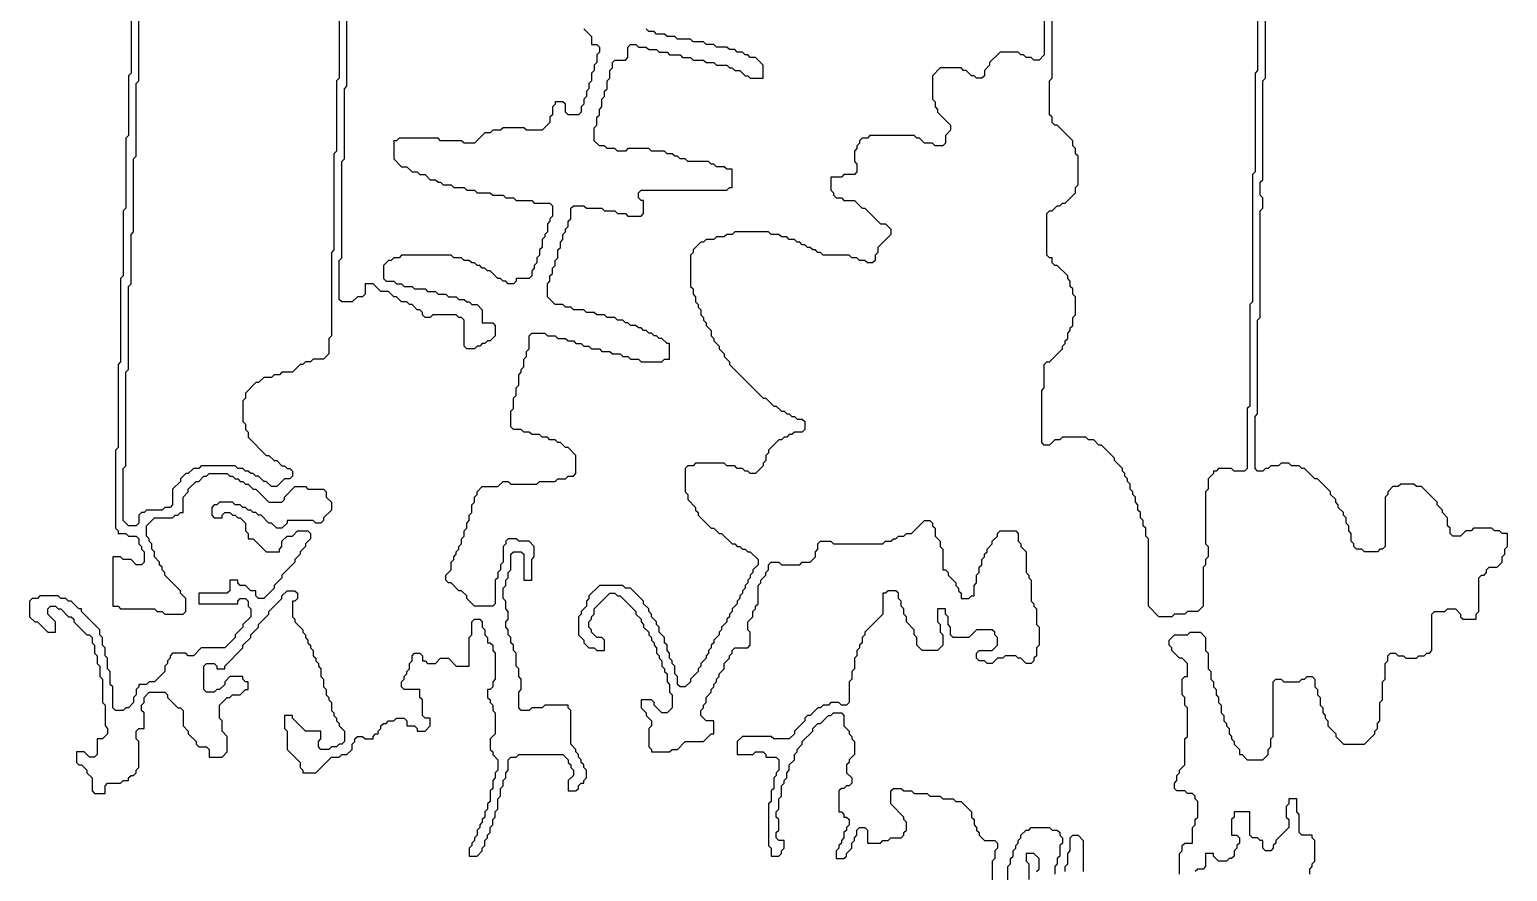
# Model space of a CAD drawing. Header units: metres. Extents: x 0 to 100, y 0 to 128.
# Drawn here: x 81.85 to 96.05, y 23.13 to 31.22 of the extents above; entities that cross this region are included whole.
import ezdxf

# ---------------------------------------------------------------- set-up
doc = ezdxf.new("R2010")
doc.units = ezdxf.units.M

msp = doc.modelspace()

# ---------------------------------------------------------------- linework, layer by layer
for points in [[(82.825, 31.7), (82.825, 30.8), (82.8, 30.775), (82.8, 30.2), (82.775, 30.175), (82.775, 29.5), (82.75, 29.475), (82.75, 28.85), (82.725, 28.825), (82.725, 28.025), (82.7, 28), (82.7, 27.2), (82.675, 27.175), (82.675, 26.425), (82.7, 26.4), (82.7, 26.375), (82.775, 26.375), (82.8, 26.35), (82.875, 26.35), (82.9, 26.325), (82.9, 26.275), (82.925, 26.25), (82.925, 26.225), (82.95, 26.2), (82.95, 26.1), (82.925, 26.075), (82.875, 26.075), (82.825, 26.125), (82.75, 26.125), (82.725, 26.15), (82.65, 26.15), (82.65, 25.675), (82.7, 25.675), (82.725, 25.65), (83.05, 25.65), (83.075, 25.625), (83.125, 25.625), (83.15, 25.6), (83.325, 25.6), (83.35, 25.625), (83.35, 25.75), (83.3, 25.8), (83.3, 25.825), (83.15, 25.975), (83.15, 26), (83.125, 26.025), (83.125, 26.05), (83.1, 26.075), (83.1, 26.1), (83.05, 26.15), (83.05, 26.2), (83.025, 26.225), (83.025, 26.275), (83, 26.3), (83, 26.325), (82.975, 26.35), (82.975, 26.45), (83.05, 26.525), (83.225, 26.525), (83.25, 26.55), (83.275, 26.55), (83.3, 26.575), (83.325, 26.575), (83.325, 26.725), (83.375, 26.775), (83.375, 26.8), (83.45, 26.875), (83.475, 26.875), (83.525, 26.925), (83.55, 26.925), (83.575, 26.95), (83.75, 26.95), (83.775, 26.925), (83.8, 26.925), (83.825, 26.9), (83.85, 26.9), (83.875, 26.875), (83.9, 26.875), (83.925, 26.85), (83.95, 26.85), (84, 26.8), (84.025, 26.8), (84.15, 26.675), (84.275, 26.675), (84.3, 26.7), (84.3, 26.725), (84.4, 26.825), (84.5, 26.825), (84.525, 26.8), (84.675, 26.8), (84.7, 26.775), (84.7, 26.725), (84.75, 26.675), (84.75, 26.6), (84.675, 26.525), (84.675, 26.5), (84.65, 26.475), (84.6, 26.475), (84.575, 26.5), (84.325, 26.5), (84.325, 26.475), (84.275, 26.425), (84.225, 26.425), (84.175, 26.475), (84.15, 26.475), (84.075, 26.55), (84.05, 26.55), (84.025, 26.575), (84, 26.575), (83.975, 26.6), (83.95, 26.6), (83.925, 26.625), (83.9, 26.625), (83.875, 26.65), (83.825, 26.65), (83.8, 26.675), (83.675, 26.675), (83.65, 26.65), (83.625, 26.65), (83.6, 26.625), (83.6, 26.55), (83.625, 26.525), (83.7, 26.525), (83.7, 26.55), (83.725, 26.575), (83.775, 26.575), (83.8, 26.55), (83.825, 26.55), (83.85, 26.525), (83.875, 26.525), (83.925, 26.475), (83.925, 26.4), (83.95, 26.375), (83.95, 26.325), (84, 26.325), (84.125, 26.2), (84.25, 26.2), (84.25, 26.225), (84.275, 26.25), (84.275, 26.3), (84.325, 26.35), (84.375, 26.35), (84.425, 26.4), (84.525, 26.4), (84.55, 26.375), (84.55, 26.325), (84.5, 26.275), (84.5, 26.25), (84.45, 26.2), (84.45, 26.175), (84.4, 26.125), (84.4, 26.1), (84.275, 25.975), (84.275, 25.95), (84.2, 25.875), (84.2, 25.85), (84.1, 25.75), (84.05, 25.75), (84.025, 25.775), (84.025, 25.825), (83.975, 25.825), (83.925, 25.875), (83.875, 25.875), (83.85, 25.9), (83.85, 25.925), (83.775, 25.925), (83.775, 25.825), (83.75, 25.8), (83.475, 25.8), (83.475, 25.7), (83.85, 25.7), (83.85, 25.725), (83.875, 25.75), (83.925, 25.75), (83.95, 25.725), (83.95, 25.675), (83.975, 25.65), (83.975, 25.575), (83.9, 25.5), (83.9, 25.475), (83.825, 25.4), (83.825, 25.375), (83.725, 25.275), (83.5, 25.275), (83.425, 25.2), (83.375, 25.2), (83.35, 25.225), (83.225, 25.225), (83.2, 25.2), (83.2, 25.175), (83.175, 25.15), (83.175, 25.125), (83.15, 25.1), (83.15, 25.05), (83.05, 24.95), (83, 24.95), (82.975, 24.925), (82.9, 24.925), (82.9, 24.9), (82.875, 24.875), (82.875, 24.825), (82.85, 24.8), (82.85, 24.75), (82.8, 24.7), (82.775, 24.7), (82.75, 24.675), (82.675, 24.675), (82.65, 24.7), (82.65, 24.9), (82.625, 24.925), (82.625, 25.05), (82.6, 25.075), (82.6, 25.175), (82.575, 25.2), (82.575, 25.275), (82.55, 25.3), (82.55, 25.375), (82.525, 25.4), (82.525, 25.45), (82.35, 25.625), (82.35, 25.65), (82.325, 25.65), (82.25, 25.725), (82.225, 25.725), (82.2, 25.75), (82.15, 25.75), (82.125, 25.775), (81.95, 25.775), (81.925, 25.75), (81.875, 25.75), (81.85, 25.725), (81.85, 25.575), (81.9, 25.525), (81.925, 25.525), (82.025, 25.425), (82.1, 25.425), (82.1, 25.525), (82.025, 25.6), (82.025, 25.65), (82.05, 25.675), (82.1, 25.675), (82.125, 25.65), (82.15, 25.65), (82.225, 25.575), (82.25, 25.575), (82.275, 25.55), (82.275, 25.525), (82.4, 25.4), (82.425, 25.4), (82.45, 25.375), (82.45, 25.325), (82.475, 25.3), (82.475, 25.225), (82.5, 25.2), (82.5, 25.125), (82.525, 25.1), (82.525, 25), (82.55, 24.975), (82.55, 24.75), (82.575, 24.725), (82.575, 24.525), (82.6, 24.5), (82.6, 24.45), (82.55, 24.4), (82.5, 24.4), (82.5, 24.25), (82.475, 24.225), (82.425, 24.225), (82.375, 24.275), (82.3, 24.275), (82.3, 24.175), (82.325, 24.15), (82.35, 24.15), (82.4, 24.1), (82.4, 24.075), (82.45, 24.025), (82.45, 23.9), (82.475, 23.875), (82.575, 23.875), (82.575, 23.95), (82.6, 23.975), (82.725, 23.975), (82.75, 24), (82.8, 24), (82.8, 24.025), (82.825, 24.05), (82.85, 24.05), (82.875, 24.075), (82.875, 24.1), (82.9, 24.125), (82.9, 24.375), (82.875, 24.4), (82.875, 24.475), (82.9, 24.5), (82.95, 24.5), (82.95, 24.65), (82.925, 24.675), (82.925, 24.725), (82.95, 24.75), (82.95, 24.8), (83, 24.85), (83.15, 24.85), (83.175, 24.825), (83.175, 24.8), (83.275, 24.7), (83.3, 24.7), (83.325, 24.675), (83.325, 24.525), (83.375, 24.475), (83.375, 24.45), (83.45, 24.375), (83.45, 24.35), (83.475, 24.325), (83.55, 24.325), (83.575, 24.3), (83.575, 24.225), (83.7, 24.225), (83.75, 24.275), (83.75, 24.425), (83.7, 24.475), (83.7, 24.575), (83.675, 24.6), (83.675, 24.725), (83.75, 24.8), (83.775, 24.8), (83.8, 24.825), (83.875, 24.825), (83.925, 24.875), (83.95, 24.875), (83.95, 24.95), (83.925, 24.95), (83.9, 24.975), (83.9, 25), (83.775, 25), (83.725, 24.95), (83.725, 24.925), (83.675, 24.875), (83.65, 24.875), (83.625, 24.85), (83.55, 24.85), (83.525, 24.875), (83.525, 25.1), (83.55, 25.125), (83.625, 25.125), (83.65, 25.1), (83.65, 25.075), (83.725, 25.075), (83.725, 25.1), (83.9, 25.275), (83.9, 25.3), (83.975, 25.375), (83.975, 25.4), (84.05, 25.475), (84.05, 25.5), (84.15, 25.6), (84.15, 25.625), (84.275, 25.75), (84.275, 25.775), (84.325, 25.825), (84.4, 25.825), (84.425, 25.8), (84.425, 25.75), (84.4, 25.725), (84.375, 25.725), (84.375, 25.575), (84.4, 25.55), (84.4, 25.525), (84.475, 25.45), (84.475, 25.425), (84.5, 25.4), (84.5, 25.375), (84.525, 25.35), (84.525, 25.325), (84.55, 25.3), (84.55, 25.275), (84.575, 25.25), (84.575, 25.2), (84.6, 25.175), (84.6, 25.15), (84.625, 25.125), (84.625, 25.1), (84.65, 25.075), (84.65, 25), (84.675, 24.975), (84.675, 24.9), (84.7, 24.875), (84.7, 24.825), (84.725, 24.8), (84.725, 24.775), (84.75, 24.75), (84.75, 24.675), (84.775, 24.65), (84.775, 24.625), (84.8, 24.6), (84.8, 24.575), (84.825, 24.55), (84.825, 24.525), (84.875, 24.475), (84.875, 24.375), (84.85, 24.35), (84.825, 24.35), (84.8, 24.325), (84.75, 24.325), (84.725, 24.3), (84.65, 24.3), (84.625, 24.325), (84.625, 24.375), (84.65, 24.4), (84.65, 24.475), (84.5, 24.475), (84.375, 24.6), (84.375, 24.625), (84.3, 24.625), (84.3, 24.5), (84.325, 24.475), (84.325, 24.3), (84.45, 24.175), (84.45, 24.125), (84.475, 24.1), (84.475, 24.075), (84.6, 24.075), (84.75, 24.225), (84.825, 24.225), (84.85, 24.25), (84.9, 24.25), (84.95, 24.3), (84.95, 24.35), (84.975, 24.375), (84.975, 24.4), (85, 24.425), (85.05, 24.425), (85.075, 24.4), (85.15, 24.4), (85.15, 24.425), (85.175, 24.45), (85.2, 24.45), (85.2, 24.475), (85.225, 24.5), (85.225, 24.525), (85.25, 24.55), (85.275, 24.55), (85.3, 24.575), (85.35, 24.575), (85.375, 24.6), (85.45, 24.6), (85.475, 24.575), (85.475, 24.525), (85.55, 24.525), (85.575, 24.5), (85.575, 24.475), (85.65, 24.475), (85.7, 24.525), (85.7, 24.6), (85.65, 24.6), (85.625, 24.625), (85.625, 24.775), (85.6, 24.8), (85.6, 24.875), (85.45, 24.875), (85.425, 24.9), (85.425, 24.95), (85.45, 24.975), (85.45, 25), (85.475, 25.025), (85.475, 25.05), (85.5, 25.075), (85.5, 25.125), (85.525, 25.15), (85.525, 25.2), (85.55, 25.225), (85.6, 25.225), (85.625, 25.2), (85.625, 25.15), (85.65, 25.15), (85.675, 25.125), (85.75, 25.125), (85.8, 25.175), (85.875, 25.175), (85.95, 25.1), (86.075, 25.1), (86.075, 25.375), (86.1, 25.4), (86.1, 25.525), (86.125, 25.55), (86.175, 25.55), (86.2, 25.525), (86.2, 25.475), (86.225, 25.45), (86.225, 25.4), (86.25, 25.375), (86.25, 25.325), (86.275, 25.325), (86.3, 25.3), (86.3, 25.25), (86.325, 25.225), (86.325, 24.975), (86.3, 24.95), (86.3, 24.9), (86.275, 24.875), (86.25, 24.875), (86.25, 24.8), (86.275, 24.775), (86.275, 24.75), (86.3, 24.725), (86.3, 24.675), (86.325, 24.65), (86.325, 24.45), (86.275, 24.4), (86.275, 24.3), (86.3, 24.275), (86.3, 24.25), (86.35, 24.2), (86.35, 24.1), (86.325, 24.075), (86.325, 24.025), (86.3, 24), (86.3, 23.925), (86.275, 23.9), (86.275, 23.8), (86.25, 23.775), (86.25, 23.725), (86.225, 23.7), (86.225, 23.65), (86.2, 23.625), (86.2, 23.6), (86.175, 23.575), (86.175, 23.55), (86.15, 23.525), (86.15, 23.475), (86.125, 23.45), (86.125, 23.425), (86.1, 23.4), (86.1, 23.375), (86.075, 23.35), (86.075, 23.275), (86.15, 23.275), (86.2, 23.325), (86.2, 23.35), (86.225, 23.375), (86.225, 23.425), (86.25, 23.45), (86.25, 23.475), (86.275, 23.5), (86.275, 23.55), (86.3, 23.575), (86.3, 23.625), (86.325, 23.65), (86.325, 23.7), (86.35, 23.725), (86.35, 23.825), (86.375, 23.85), (86.375, 23.925), (86.4, 23.95), (86.4, 24), (86.425, 24.025), (86.425, 24.075), (86.45, 24.1), (86.45, 24.2), (86.475, 24.225), (86.525, 24.225), (86.55, 24.25), (86.975, 24.25), (87.025, 24.2), (87.025, 24.175), (87.05, 24.15), (87.05, 24.125), (87.075, 24.1), (87.075, 24.05), (87.025, 24), (87.025, 23.9), (87.1, 23.9), (87.125, 23.925), (87.125, 23.95), (87.15, 23.975), (87.175, 23.975), (87.175, 24), (87.2, 24.025), (87.2, 24.1), (87.175, 24.125), (87.175, 24.15), (87.15, 24.175), (87.15, 24.2), (87.125, 24.225), (87.125, 24.25), (87.1, 24.275), (87.1, 24.3), (87.05, 24.35), (87.05, 24.675), (87.025, 24.7), (87.025, 24.725), (86.8, 24.725), (86.775, 24.7), (86.675, 24.7), (86.65, 24.675), (86.575, 24.675), (86.55, 24.7), (86.55, 24.85), (86.575, 24.875), (86.575, 24.975), (86.55, 25), (86.55, 25.075), (86.525, 25.1), (86.525, 25.225), (86.5, 25.25), (86.5, 25.3), (86.475, 25.325), (86.475, 25.375), (86.45, 25.4), (86.45, 25.45), (86.425, 25.475), (86.425, 25.525), (86.45, 25.55), (86.45, 25.625), (86.425, 25.65), (86.425, 25.725), (86.4, 25.75), (86.4, 25.85), (86.425, 25.875), (86.425, 25.925), (86.45, 25.95), (86.45, 26), (86.475, 26.025), (86.475, 26.175), (86.5, 26.2), (86.575, 26.2), (86.6, 26.175), (86.6, 25.925), (86.675, 25.925), (86.675, 26.125), (86.7, 26.15), (86.7, 26.25), (86.65, 26.3), (86.55, 26.3), (86.525, 26.325), (86.45, 26.325), (86.425, 26.3), (86.425, 26.275), (86.4, 26.25), (86.4, 26.1), (86.375, 26.075), (86.375, 26.025), (86.35, 26), (86.35, 25.95), (86.325, 25.925), (86.325, 25.7), (86.3, 25.675), (86.125, 25.675), (86.05, 25.75), (86.05, 25.775), (86, 25.825), (85.975, 25.825), (85.9, 25.9), (85.875, 25.9), (85.85, 25.925), (85.85, 25.975), (85.9, 26.025), (85.9, 26.1), (85.925, 26.125), (85.925, 26.15), (85.95, 26.175), (85.95, 26.2), (85.975, 26.225), (85.975, 26.25), (86, 26.275), (86, 26.325), (86.025, 26.35), (86.025, 26.4), (86.05, 26.425), (86.05, 26.475), (86.075, 26.5), (86.075, 26.55), (86.1, 26.575), (86.1, 26.65), (86.125, 26.675), (86.125, 26.725), (86.15, 26.75), (86.15, 26.775), (86.2, 26.825), (86.35, 26.825), (86.4, 26.875), (86.45, 26.875), (86.475, 26.85), (86.725, 26.85), (86.75, 26.875), (86.9, 26.875), (86.925, 26.9), (87, 26.9), (87.025, 26.925), (87.075, 26.925), (87.1, 26.95), (87.1, 27.125), (87.025, 27.2), (87, 27.2), (86.95, 27.25), (86.925, 27.25), (86.9, 27.275), (86.85, 27.275), (86.825, 27.3), (86.775, 27.3), (86.75, 27.325), (86.675, 27.325), (86.65, 27.35), (86.6, 27.35), (86.575, 27.375), (86.5, 27.375), (86.475, 27.4), (86.475, 27.55), (86.5, 27.575), (86.5, 27.675), (86.525, 27.7), (86.525, 27.775), (86.55, 27.8), (86.55, 27.9), (86.575, 27.925), (86.575, 27.95), (86.6, 27.975), (86.6, 28.05), (86.625, 28.075), (86.625, 28.125), (86.65, 28.15), (86.65, 28.275), (86.675, 28.3), (86.8, 28.3), (86.825, 28.275), (86.9, 28.275), (86.925, 28.25), (87, 28.25), (87.025, 28.225), (87.075, 28.225), (87.1, 28.2), (87.15, 28.2), (87.175, 28.175), (87.225, 28.175), (87.25, 28.15), (87.325, 28.15), (87.35, 28.125), (87.425, 28.125), (87.45, 28.1), (87.525, 28.1), (87.55, 28.075), (87.6, 28.075), (87.625, 28.05), (87.7, 28.05), (87.725, 28.025), (87.925, 28.025), (87.95, 28.05), (88, 28.05), (88, 28.2), (87.975, 28.2), (87.925, 28.25), (87.9, 28.25), (87.875, 28.275), (87.85, 28.275), (87.825, 28.3), (87.8, 28.3), (87.775, 28.325), (87.75, 28.325), (87.725, 28.35), (87.7, 28.35), (87.675, 28.375), (87.625, 28.375), (87.6, 28.4), (87.575, 28.4), (87.55, 28.425), (87.5, 28.425), (87.475, 28.45), (87.4, 28.45), (87.375, 28.475), (87.3, 28.475), (87.275, 28.5), (87.2, 28.5), (87.175, 28.525), (87.075, 28.525), (87.05, 28.55), (87, 28.55), (86.975, 28.575), (86.9, 28.575), (86.825, 28.65), (86.825, 28.775), (86.85, 28.8), (86.85, 28.85), (86.875, 28.875), (86.875, 28.925), (86.9, 28.95), (86.9, 29), (86.925, 29.025), (86.925, 29.1), (86.95, 29.125), (86.95, 29.175), (86.975, 29.2), (86.975, 29.25), (87, 29.275), (87, 29.3), (87.025, 29.325), (87.025, 29.375), (87.05, 29.4), (87.05, 29.5), (87.075, 29.525), (87.175, 29.525), (87.2, 29.5), (87.35, 29.5), (87.375, 29.475), (87.475, 29.475), (87.5, 29.45), (87.575, 29.45), (87.6, 29.425), (87.725, 29.425), (87.75, 29.45), (87.75, 29.575), (87.725, 29.575), (87.7, 29.6), (87.7, 29.65), (87.725, 29.675), (88.55, 29.675), (88.575, 29.7), (88.6, 29.7), (88.6, 29.875), (88.55, 29.875), (88.525, 29.9), (88.45, 29.9), (88.425, 29.925), (88.4, 29.925), (88.375, 29.95), (88.175, 29.95), (88.15, 29.975), (88.1, 29.975), (88.075, 30), (88.05, 30), (88.025, 30.025), (87.975, 30.025), (87.95, 30.05), (87.825, 30.05), (87.8, 30.075), (87.6, 30.075), (87.575, 30.05), (87.5, 30.05), (87.475, 30.075), (87.4, 30.075), (87.375, 30.1), (87.325, 30.1), (87.275, 30.15), (87.275, 30.275), (87.3, 30.3), (87.3, 30.375), (87.325, 30.4), (87.325, 30.45), (87.35, 30.475), (87.35, 30.55), (87.375, 30.575), (87.375, 30.625), (87.4, 30.65), (87.4, 30.725), (87.425, 30.75), (87.425, 30.825), (87.45, 30.85), (87.45, 30.9), (87.475, 30.925), (87.575, 30.925), (87.6, 30.95), (87.6, 31.05), (87.625, 31.075), (87.675, 31.075), (87.7, 31.05), (87.775, 31.05), (87.8, 31.025), (87.875, 31.025), (87.9, 31), (87.975, 31), (88, 30.975), (88.1, 30.975), (88.125, 30.95), (88.2, 30.95), (88.225, 30.925), (88.325, 30.925), (88.35, 30.9), (88.425, 30.9), (88.45, 30.875), (88.55, 30.875), (88.575, 30.85), (88.6, 30.85), (88.625, 30.825), (88.675, 30.825), (88.725, 30.775), (88.75, 30.775), (88.775, 30.75), (88.9, 30.75), (88.9, 30.875), (88.825, 30.95), (88.775, 30.95), (88.75, 30.975), (88.725, 30.975), (88.7, 31), (88.65, 31), (88.625, 31.025), (88.575, 31.025), (88.55, 31.05), (88.45, 31.05), (88.425, 31.075), (88.35, 31.075), (88.325, 31.1), (88.225, 31.1), (88.2, 31.125), (88.075, 31.125), (88.05, 31.15), (87.975, 31.15), (87.95, 31.175), (87.875, 31.175), (87.85, 31.2), (87.8, 31.2), (87.775, 31.225)], [(84.825, 31.7), (84.825, 30.75), (84.8, 30.725), (84.8, 30.05), (84.775, 30.025), (84.775, 29.1), (84.75, 29.075), (84.75, 28.275), (84.725, 28.25), (84.725, 28.1), (84.675, 28.05), (84.575, 28.05), (84.55, 28.025), (84.5, 28.025), (84.475, 28), (84.45, 28), (84.375, 27.925), (84.275, 27.925), (84.25, 27.9), (84.2, 27.9), (84.175, 27.875), (84.1, 27.875), (84.05, 27.825), (84.025, 27.825), (83.925, 27.725), (83.925, 27.675), (83.9, 27.65), (83.9, 27.45), (83.925, 27.425), (83.925, 27.375), (83.95, 27.35), (83.95, 27.3), (84.125, 27.125), (84.15, 27.125), (84.2, 27.075), (84.225, 27.075), (84.275, 27.025), (84.3, 27.025), (84.325, 27), (84.35, 27), (84.375, 26.975), (84.375, 26.925), (84.35, 26.9), (84.3, 26.9), (84.225, 26.825), (84.175, 26.825), (84.125, 26.875), (84.1, 26.875), (84.05, 26.925), (84.025, 26.925), (84, 26.95), (83.975, 26.95), (83.95, 26.975), (83.925, 26.975), (83.9, 27), (83.85, 27), (83.825, 27.025), (83.5, 27.025), (83.475, 27), (83.425, 27), (83.375, 26.95), (83.35, 26.95), (83.3, 26.9), (83.3, 26.875), (83.225, 26.8), (83.225, 26.65), (83.2, 26.625), (83.15, 26.625), (83.125, 26.6), (82.975, 26.6), (82.95, 26.575), (82.925, 26.575), (82.9, 26.55), (82.9, 26.475), (82.875, 26.45), (82.8, 26.45), (82.75, 26.5), (82.75, 27), (82.775, 27.025), (82.775, 27.925), (82.8, 27.95), (82.8, 28.75), (82.825, 28.775), (82.825, 29.25), (82.85, 29.275), (82.85, 29.975), (82.875, 30), (82.875, 30.7), (82.9, 30.725), (82.9, 31.625)], [(87.175, 31.225), (87.25, 31.15), (87.25, 31.075), (87.3, 31.075), (87.325, 31.05), (87.325, 31), (87.3, 30.975), (87.3, 30.9), (87.275, 30.875), (87.275, 30.825), (87.25, 30.8), (87.25, 30.725), (87.225, 30.7), (87.225, 30.65), (87.2, 30.625), (87.2, 30.575), (87.175, 30.55), (87.175, 30.5), (87.15, 30.475), (87.15, 30.425), (87.125, 30.4), (87.025, 30.4), (87, 30.425), (87, 30.5), (86.975, 30.525), (86.9, 30.525), (86.9, 30.5), (86.875, 30.475), (86.875, 30.4), (86.85, 30.375), (86.85, 30.325), (86.775, 30.25), (86.625, 30.25), (86.6, 30.275), (86.4, 30.275), (86.375, 30.25), (86.3, 30.25), (86.275, 30.225), (86.225, 30.225), (86.125, 30.125), (86.025, 30.125), (86, 30.15), (85.8, 30.15), (85.775, 30.175), (85.4, 30.175), (85.375, 30.15), (85.35, 30.15), (85.35, 29.975), (85.425, 29.9), (85.475, 29.9), (85.525, 29.85), (85.575, 29.85), (85.6, 29.825), (85.65, 29.825), (85.7, 29.775), (85.75, 29.775), (85.775, 29.75), (85.8, 29.75), (85.825, 29.725), (85.9, 29.725), (85.925, 29.7), (86.025, 29.7), (86.05, 29.675), (86.125, 29.675), (86.15, 29.65), (86.275, 29.65), (86.3, 29.625), (86.4, 29.625), (86.425, 29.6), (86.5, 29.6), (86.525, 29.575), (86.675, 29.575), (86.7, 29.55), (86.85, 29.55), (86.875, 29.525), (86.875, 29.425), (86.85, 29.4), (86.85, 29.375), (86.825, 29.35), (86.825, 29.275), (86.8, 29.25), (86.8, 29.225), (86.775, 29.2), (86.775, 29.125), (86.75, 29.1), (86.75, 29.05), (86.725, 29.025), (86.725, 28.975), (86.7, 28.95), (86.7, 28.925), (86.675, 28.9), (86.675, 28.85), (86.65, 28.825), (86.525, 28.825), (86.525, 28.8), (86.5, 28.775), (86.45, 28.775), (86.425, 28.8), (86.4, 28.8), (86.375, 28.825), (86.35, 28.825), (86.275, 28.9), (86.25, 28.9), (86.225, 28.925), (86.2, 28.925), (86.175, 28.95), (86.15, 28.95), (86.125, 28.975), (86.1, 28.975), (86.075, 29), (86.025, 29), (86, 29.025), (85.925, 29.025), (85.9, 29.05), (85.425, 29.05), (85.4, 29.025), (85.35, 29.025), (85.325, 29), (85.3, 29), (85.25, 28.95), (85.25, 28.825), (85.275, 28.8), (85.35, 28.8), (85.375, 28.775), (85.425, 28.775), (85.45, 28.75), (85.525, 28.75), (85.55, 28.725), (85.65, 28.725), (85.675, 28.7), (85.75, 28.7), (85.775, 28.675), (85.85, 28.675), (85.875, 28.65), (85.95, 28.65), (85.975, 28.625), (86.025, 28.625), (86.05, 28.6), (86.075, 28.6), (86.1, 28.575), (86.15, 28.575), (86.2, 28.525), (86.2, 28.4), (86.3, 28.4), (86.325, 28.375), (86.325, 28.275), (86.275, 28.225), (86.25, 28.225), (86.225, 28.2), (86.2, 28.2), (86.175, 28.175), (86.15, 28.175), (86.125, 28.15), (86.05, 28.15), (86.025, 28.175), (86.025, 28.425), (86, 28.45), (85.975, 28.45), (85.95, 28.475), (85.725, 28.475), (85.7, 28.45), (85.65, 28.45), (85.625, 28.475), (85.625, 28.5), (85.6, 28.525), (85.575, 28.525), (85.525, 28.575), (85.5, 28.575), (85.475, 28.6), (85.425, 28.6), (85.375, 28.65), (85.35, 28.65), (85.3, 28.7), (85.225, 28.7), (85.15, 28.775), (85.075, 28.775), (85.075, 28.675), (85.05, 28.65), (85, 28.65), (84.95, 28.6), (84.85, 28.6), (84.825, 28.625), (84.825, 29), (84.85, 29.025), (84.85, 29.95), (84.875, 29.975), (84.875, 30.65), (84.9, 30.675), (84.9, 31.625)], [(93.65, 31.6), (93.65, 30.825), (93.625, 30.8), (93.625, 29.85), (93.6, 29.825), (93.6, 28.6), (93.575, 28.575), (93.575, 27.6), (93.55, 27.575), (93.55, 27), (93.525, 26.975), (93.425, 26.975), (93.4, 27), (93.275, 27), (93.25, 26.975), (93.225, 26.975), (93.225, 26.95), (93.175, 26.9), (93.175, 26.8), (93.15, 26.775), (93.15, 26.275), (93.175, 26.25), (93.175, 26.15), (93.15, 26.125), (93.15, 26.075), (93.125, 26.05), (93.125, 25.675), (93.075, 25.625), (92.975, 25.625), (92.95, 25.6), (92.85, 25.6), (92.825, 25.575), (92.7, 25.575), (92.6, 25.675), (92.6, 26.325), (92.575, 26.35), (92.575, 26.425), (92.55, 26.45), (92.55, 26.5), (92.525, 26.525), (92.525, 26.575), (92.5, 26.6), (92.5, 26.65), (92.475, 26.675), (92.475, 26.725), (92.45, 26.75), (92.45, 26.775), (92.425, 26.8), (92.425, 26.85), (92.4, 26.875), (92.4, 26.9), (92.375, 26.925), (92.375, 26.95), (92.35, 26.975), (92.35, 27), (92.275, 27.075), (92.275, 27.1), (92.15, 27.225), (92.125, 27.225), (92.075, 27.275), (92.025, 27.275), (92, 27.3), (91.775, 27.3), (91.75, 27.275), (91.7, 27.275), (91.65, 27.225), (91.6, 27.225), (91.575, 27.25), (91.575, 27.75), (91.6, 27.775), (91.6, 28), (91.625, 28.025), (91.65, 28.025), (91.775, 28.15), (91.775, 28.175), (91.8, 28.2), (91.8, 28.225), (91.825, 28.25), (91.825, 28.3), (91.85, 28.325), (91.85, 28.35), (91.875, 28.375), (91.875, 28.45), (91.9, 28.475), (91.9, 28.65), (91.875, 28.675), (91.875, 28.725), (91.85, 28.75), (91.85, 28.8), (91.825, 28.825), (91.825, 28.85), (91.725, 28.95), (91.7, 28.95), (91.675, 28.975), (91.675, 29.025), (91.65, 29.025), (91.625, 29.05), (91.625, 29.45), (91.65, 29.475), (91.675, 29.475), (91.725, 29.525), (91.75, 29.525), (91.775, 29.55), (91.8, 29.55), (91.9, 29.65), (91.9, 29.7), (91.925, 29.725), (91.925, 30), (91.9, 30.025), (91.9, 30.075), (91.875, 30.1), (91.875, 30.15), (91.725, 30.3), (91.7, 30.3), (91.675, 30.325), (91.675, 30.375), (91.65, 30.4), (91.65, 30.725), (91.675, 30.75), (91.675, 31.375)], [(92.9, 23.1), (92.9, 23.3), (92.925, 23.325), (92.925, 23.375), (92.95, 23.4), (93.025, 23.4), (93.025, 23.55), (93.05, 23.575), (93.05, 23.625), (93.075, 23.65), (93.075, 23.8), (93.05, 23.825), (93.05, 23.85), (93.025, 23.875), (92.975, 23.875), (92.95, 23.9), (92.875, 23.9), (92.85, 23.925), (92.85, 23.975), (92.875, 24), (92.875, 24.05), (92.9, 24.075), (92.9, 24.1), (92.95, 24.15), (92.95, 24.4), (92.975, 24.425), (92.975, 24.7), (92.95, 24.725), (92.95, 24.8), (92.925, 24.825), (92.925, 24.975), (92.95, 25), (92.975, 25), (92.975, 25.125), (92.925, 25.175), (92.9, 25.175), (92.825, 25.25), (92.825, 25.275), (92.8, 25.3), (92.8, 25.35), (92.85, 25.4), (92.975, 25.4), (93, 25.425), (93.1, 25.425), (93.15, 25.375), (93.15, 25.25), (93.175, 25.225), (93.175, 25.075), (93.2, 25.05), (93.2, 24.975), (93.225, 24.95), (93.225, 24.9), (93.25, 24.875), (93.25, 24.825), (93.275, 24.8), (93.275, 24.75), (93.3, 24.725), (93.3, 24.65), (93.325, 24.625), (93.325, 24.575), (93.35, 24.55), (93.35, 24.525), (93.375, 24.5), (93.375, 24.45), (93.4, 24.425), (93.4, 24.4), (93.425, 24.375), (93.425, 24.35), (93.475, 24.3), (93.475, 24.25), (93.5, 24.25), (93.55, 24.2), (93.7, 24.2), (93.75, 24.25), (93.75, 24.3), (93.775, 24.325), (93.775, 24.4), (93.8, 24.425), (93.8, 24.95), (93.825, 24.975), (93.875, 24.975), (93.9, 24.95), (94.05, 24.95), (94.075, 24.975), (94.1, 24.975), (94.125, 25), (94.175, 25), (94.2, 24.975), (94.2, 24.9), (94.225, 24.875), (94.225, 24.825), (94.25, 24.8), (94.25, 24.725), (94.275, 24.7), (94.275, 24.65), (94.3, 24.625), (94.3, 24.6), (94.325, 24.575), (94.325, 24.525), (94.4, 24.45), (94.4, 24.425), (94.475, 24.35), (94.675, 24.35), (94.775, 24.45), (94.775, 24.475), (94.8, 24.5), (94.8, 24.55), (94.825, 24.575), (94.825, 24.75), (94.85, 24.775), (94.85, 24.95), (94.875, 24.975), (94.875, 25.125), (94.9, 25.15), (94.9, 25.2), (94.925, 25.225), (94.975, 25.225), (95, 25.2), (95.05, 25.2), (95.075, 25.175), (95.175, 25.175), (95.2, 25.2), (95.25, 25.2), (95.275, 25.225), (95.3, 25.225), (95.325, 25.25), (95.325, 25.6), (95.35, 25.625), (95.45, 25.625), (95.475, 25.65), (95.55, 25.65), (95.6, 25.6), (95.6, 25.575), (95.625, 25.55), (95.75, 25.55), (95.75, 25.6), (95.775, 25.625), (95.775, 25.95), (95.8, 25.975), (95.825, 25.975), (95.85, 26), (95.85, 26.025), (95.875, 26.05), (95.95, 26.05), (96, 26.1), (96, 26.15), (96.025, 26.175), (96.025, 26.225), (96.05, 26.25), (96.05, 26.375), (96, 26.375), (95.975, 26.4), (95.925, 26.4), (95.9, 26.425), (95.725, 26.425), (95.7, 26.4), (95.65, 26.4), (95.6, 26.35), (95.525, 26.35), (95.5, 26.375), (95.5, 26.425), (95.475, 26.45), (95.475, 26.525), (95.425, 26.575), (95.425, 26.6), (95.375, 26.65), (95.375, 26.675), (95.225, 26.825), (95.175, 26.825), (95.15, 26.85), (95.025, 26.85), (95, 26.825), (94.95, 26.825), (94.9, 26.775), (94.9, 26.75), (94.875, 26.725), (94.875, 26.25), (94.85, 26.225), (94.825, 26.225), (94.8, 26.2), (94.675, 26.2), (94.65, 26.225), (94.6, 26.225), (94.575, 26.25), (94.575, 26.275), (94.55, 26.3), (94.55, 26.375), (94.525, 26.4), (94.525, 26.45), (94.5, 26.475), (94.5, 26.525), (94.475, 26.55), (94.475, 26.575), (94.425, 26.625), (94.425, 26.65), (94.4, 26.675), (94.4, 26.7), (94.35, 26.75), (94.35, 26.775), (94.225, 26.9), (94.2, 26.9), (94.1, 27), (94.075, 27), (94.05, 27.025), (93.975, 27.025), (93.95, 27.05), (93.875, 27.05), (93.85, 27.025), (93.775, 27.025), (93.75, 27), (93.725, 27), (93.7, 26.975), (93.65, 26.975), (93.625, 27), (93.625, 27.5), (93.65, 27.525), (93.65, 28.425), (93.675, 28.45), (93.675, 29.475), (93.7, 29.5), (93.7, 29.6), (93.675, 29.625), (93.675, 29.75), (93.7, 29.775), (93.7, 30.725), (93.725, 30.75), (93.725, 31.525)], [(91.6, 31.45), (91.6, 30.975), (91.55, 30.925), (91.5, 30.925), (91.475, 30.95), (91.425, 30.95), (91.4, 30.975), (91.375, 30.975), (91.35, 31), (91.175, 31), (91.075, 30.9), (91.075, 30.875), (91.025, 30.825), (91.025, 30.775), (91, 30.75), (90.95, 30.75), (90.925, 30.775), (90.9, 30.775), (90.85, 30.825), (90.825, 30.825), (90.8, 30.85), (90.6, 30.85), (90.525, 30.775), (90.525, 30.55), (90.55, 30.525), (90.55, 30.475), (90.575, 30.45), (90.575, 30.425), (90.7, 30.3), (90.7, 30.25), (90.65, 30.2), (90.65, 30.125), (90.625, 30.1), (90.55, 30.1), (90.525, 30.125), (90.45, 30.125), (90.4, 30.175), (90.375, 30.175), (90.35, 30.2), (89.925, 30.2), (89.9, 30.175), (89.85, 30.175), (89.825, 30.15), (89.825, 30.125), (89.8, 30.1), (89.8, 30.075), (89.775, 30.05), (89.775, 29.95), (89.8, 29.925), (89.8, 29.85), (89.775, 29.825), (89.675, 29.825), (89.65, 29.8), (89.55, 29.8), (89.55, 29.675), (89.575, 29.65), (89.575, 29.625), (89.6, 29.6), (89.65, 29.6), (89.675, 29.575), (89.775, 29.575), (89.85, 29.5), (89.875, 29.5), (90.025, 29.35), (90.075, 29.35), (90.125, 29.3), (90.125, 29.25), (90, 29.125), (90, 29.075), (89.975, 29.05), (89.975, 29), (89.95, 28.975), (89.9, 28.975), (89.875, 29), (89.825, 29), (89.8, 29.025), (89.75, 29.025), (89.725, 29.05), (89.475, 29.05), (89.45, 29.075), (89.425, 29.075), (89.4, 29.1), (89.375, 29.1), (89.35, 29.125), (89.325, 29.125), (89.3, 29.15), (89.275, 29.15), (89.25, 29.175), (89.225, 29.175), (89.2, 29.2), (89.15, 29.2), (89.125, 29.225), (89.075, 29.225), (89.05, 29.25), (88.975, 29.25), (88.95, 29.275), (88.625, 29.275), (88.6, 29.25), (88.55, 29.25), (88.525, 29.225), (88.45, 29.225), (88.425, 29.2), (88.35, 29.2), (88.325, 29.175), (88.3, 29.175), (88.225, 29.1), (88.225, 29.075), (88.2, 29.05), (88.2, 28.75), (88.225, 28.725), (88.225, 28.675), (88.25, 28.65), (88.25, 28.6), (88.275, 28.575), (88.275, 28.55), (88.3, 28.525), (88.3, 28.475), (88.325, 28.45), (88.325, 28.425), (88.35, 28.4), (88.35, 28.375), (88.4, 28.325), (88.4, 28.275), (88.425, 28.25), (88.425, 28.225), (88.475, 28.175), (88.475, 28.15), (88.525, 28.1), (88.525, 28.075), (88.575, 28.025), (88.575, 28), (88.9, 27.675), (88.925, 27.675), (89, 27.6), (89.025, 27.6), (89.075, 27.55), (89.1, 27.55), (89.125, 27.525), (89.15, 27.525), (89.175, 27.5), (89.2, 27.5), (89.225, 27.475), (89.275, 27.475), (89.3, 27.45), (89.3, 27.375), (89.275, 27.35), (89.2, 27.35), (89.175, 27.325), (89.15, 27.325), (89.125, 27.3), (89.1, 27.3), (89.075, 27.275), (89.05, 27.275), (88.95, 27.175), (88.95, 27.15), (88.925, 27.125), (88.925, 27.075), (88.9, 27.05), (88.9, 27.025), (88.825, 26.95), (88.775, 26.95), (88.75, 26.975), (88.725, 26.975), (88.7, 27), (88.65, 27), (88.625, 27.025), (88.55, 27.025), (88.525, 27.05), (88.25, 27.05), (88.225, 27.025), (88.175, 27.025), (88.15, 27), (88.15, 26.775), (88.175, 26.75), (88.175, 26.7), (88.25, 26.625), (88.25, 26.6), (88.275, 26.575), (88.275, 26.55), (88.4, 26.425), (88.425, 26.425), (88.475, 26.375), (88.5, 26.375), (88.6, 26.275), (88.625, 26.275), (88.65, 26.25), (88.675, 26.25), (88.7, 26.225), (88.725, 26.225), (88.75, 26.2), (88.775, 26.2), (88.85, 26.125), (88.85, 26.075), (88.8, 26.025), (88.8, 26), (88.775, 25.975), (88.775, 25.95), (88.75, 25.925), (88.75, 25.9), (88.725, 25.875), (88.725, 25.85), (88.7, 25.825), (88.7, 25.8), (88.675, 25.775), (88.675, 25.75), (88.65, 25.725), (88.65, 25.7), (88.6, 25.65), (88.6, 25.625), (88.575, 25.6), (88.575, 25.575), (88.55, 25.55), (88.55, 25.525), (88.5, 25.475), (88.5, 25.45), (88.475, 25.425), (88.475, 25.4), (88.425, 25.35), (88.425, 25.325), (88.4, 25.3), (88.4, 25.275), (88.375, 25.25), (88.375, 25.225), (88.35, 25.2), (88.35, 25.175), (88.3, 25.125), (88.3, 25.1), (88.275, 25.075), (88.275, 25.05), (88.2, 24.975), (88.2, 24.95), (88.15, 24.9), (88.1, 24.9), (88.075, 24.925), (88.075, 25), (88.05, 25.025), (88.05, 25.1), (88.025, 25.125), (88.025, 25.15), (88, 25.175), (88, 25.225), (87.975, 25.25), (87.975, 25.3), (87.95, 25.325), (87.95, 25.375), (87.9, 25.425), (87.9, 25.475), (87.875, 25.5), (87.875, 25.525), (87.825, 25.575), (87.825, 25.6), (87.8, 25.625), (87.8, 25.65), (87.75, 25.7), (87.75, 25.725), (87.625, 25.85), (87.575, 25.85), (87.55, 25.875), (87.325, 25.875), (87.225, 25.775), (87.225, 25.75), (87.2, 25.725), (87.2, 25.675), (87.15, 25.625), (87.15, 25.6), (87.125, 25.575), (87.125, 25.4), (87.175, 25.35), (87.175, 25.325), (87.225, 25.275), (87.275, 25.275), (87.3, 25.25), (87.375, 25.25), (87.375, 25.35), (87.35, 25.375), (87.3, 25.375), (87.25, 25.425), (87.25, 25.45), (87.225, 25.475), (87.225, 25.525), (87.25, 25.55), (87.25, 25.575), (87.275, 25.6), (87.275, 25.65), (87.425, 25.8), (87.475, 25.8), (87.5, 25.775), (87.525, 25.775), (87.675, 25.625), (87.675, 25.6), (87.725, 25.55), (87.725, 25.525), (87.75, 25.5), (87.75, 25.475), (87.8, 25.425), (87.8, 25.4), (87.825, 25.375), (87.825, 25.35), (87.85, 25.325), (87.85, 25.3), (87.875, 25.275), (87.875, 25.225), (87.9, 25.2), (87.9, 25.175), (87.925, 25.15), (87.925, 25.1), (87.95, 25.075), (87.95, 25.05), (87.975, 25.025), (87.975, 24.95), (88, 24.925), (88, 24.85), (88.025, 24.825), (88.025, 24.7), (87.975, 24.65), (87.925, 24.65), (87.85, 24.725), (87.85, 24.75), (87.825, 24.775), (87.725, 24.775), (87.725, 24.7), (87.775, 24.65), (87.775, 24.625), (87.825, 24.575), (87.825, 24.525), (87.8, 24.5), (87.8, 24.325), (87.825, 24.3), (87.825, 24.275), (88, 24.275), (88.025, 24.3), (88.075, 24.3), (88.15, 24.375), (88.325, 24.375), (88.4, 24.45), (88.425, 24.45), (88.425, 24.575), (88.35, 24.575), (88.3, 24.625), (88.3, 24.675), (88.325, 24.7), (88.325, 24.725), (88.35, 24.75), (88.35, 24.8), (88.4, 24.85), (88.4, 24.875), (88.425, 24.9), (88.425, 24.925), (88.45, 24.95), (88.45, 24.975), (88.475, 25), (88.475, 25.025), (88.525, 25.075), (88.525, 25.125), (88.575, 25.175), (88.575, 25.2), (88.6, 25.225), (88.6, 25.25), (88.625, 25.275), (88.75, 25.275), (88.775, 25.3), (88.775, 25.425), (88.75, 25.45), (88.75, 25.525), (88.8, 25.575), (88.8, 25.625), (88.825, 25.65), (88.825, 25.675), (88.85, 25.7), (88.85, 25.875), (88.875, 25.9), (88.875, 25.925), (88.925, 25.975), (88.925, 26), (88.95, 26.025), (88.95, 26.075), (88.975, 26.1), (89.05, 26.1), (89.075, 26.075), (89.25, 26.075), (89.275, 26.1), (89.35, 26.1), (89.4, 26.15), (89.4, 26.2), (89.425, 26.225), (89.425, 26.275), (89.45, 26.3), (89.55, 26.3), (89.575, 26.275), (90.05, 26.275), (90.075, 26.3), (90.125, 26.3), (90.15, 26.325), (90.175, 26.325), (90.2, 26.35), (90.25, 26.35), (90.275, 26.375), (90.325, 26.375), (90.45, 26.5), (90.5, 26.5), (90.525, 26.475), (90.525, 26.45), (90.55, 26.425), (90.55, 26.35), (90.6, 26.3), (90.6, 26.25), (90.625, 26.225), (90.625, 26.025), (90.65, 26.025), (90.675, 26), (90.675, 25.975), (90.75, 25.9), (90.75, 25.875), (90.775, 25.85), (90.775, 25.825), (90.8, 25.8), (90.8, 25.75), (90.875, 25.75), (90.9, 25.775), (90.925, 25.775), (90.925, 25.875), (90.95, 25.9), (90.95, 25.975), (90.975, 26), (90.975, 26.05), (91, 26.075), (91, 26.125), (91.025, 26.15), (91.025, 26.175), (91.05, 26.2), (91.05, 26.225), (91.1, 26.275), (91.1, 26.3), (91.15, 26.35), (91.15, 26.375), (91.175, 26.4), (91.325, 26.4), (91.35, 26.375), (91.35, 26.3), (91.375, 26.275), (91.375, 26.25), (91.425, 26.2), (91.425, 26), (91.45, 25.975), (91.45, 25.95), (91.475, 25.925), (91.475, 25.725), (91.5, 25.7), (91.5, 25.675), (91.525, 25.65), (91.525, 25.5), (91.55, 25.475), (91.55, 25.3), (91.525, 25.275), (91.525, 25.2), (91.5, 25.175), (91.5, 25.15), (91.475, 25.125), (91.425, 25.125), (91.375, 25.175), (91.35, 25.175), (91.325, 25.2), (91.225, 25.2), (91.2, 25.175), (91.15, 25.175), (91.1, 25.125), (91.05, 25.125), (91.025, 25.15), (90.975, 25.15), (90.95, 25.175), (90.95, 25.225), (90.975, 25.25), (91.1, 25.25), (91.15, 25.3), (91.15, 25.375), (91.125, 25.4), (91.125, 25.425), (91.1, 25.45), (90.95, 25.45), (90.875, 25.375), (90.725, 25.375), (90.7, 25.4), (90.7, 25.475), (90.675, 25.5), (90.675, 25.575), (90.65, 25.6), (90.65, 25.65), (90.575, 25.65), (90.575, 25.525), (90.6, 25.5), (90.6, 25.425), (90.625, 25.4), (90.625, 25.3), (90.575, 25.25), (90.425, 25.25), (90.375, 25.3), (90.375, 25.375), (90.35, 25.4), (90.35, 25.45), (90.275, 25.525), (90.275, 25.575), (90.25, 25.6), (90.25, 25.65), (90.225, 25.675), (90.225, 25.725), (90.2, 25.75), (90.2, 25.8), (90.175, 25.825), (90.1, 25.825), (90.075, 25.8), (90.05, 25.8), (90.05, 25.6), (89.875, 25.425), (89.875, 25.4), (89.85, 25.375), (89.85, 25.325), (89.825, 25.3), (89.825, 25.275), (89.8, 25.25), (89.8, 25.2), (89.775, 25.175), (89.775, 25.075), (89.75, 25.05), (89.75, 24.975), (89.725, 24.95), (89.725, 24.75), (89.7, 24.725), (89.65, 24.725), (89.625, 24.75), (89.55, 24.75), (89.525, 24.725), (89.475, 24.725), (89.45, 24.7), (89.425, 24.7), (89.35, 24.625), (89.325, 24.625), (89.3, 24.6), (89.3, 24.575), (89.2, 24.475), (89.2, 24.45), (89.15, 24.4), (89, 24.4), (88.975, 24.425), (88.7, 24.425), (88.65, 24.375), (88.65, 24.25), (88.8, 24.25), (88.825, 24.275), (88.9, 24.275), (88.925, 24.25), (88.925, 24.225), (89.025, 24.225), (89.05, 24.2), (89.05, 24.1), (89.025, 24.075), (89.025, 24.05), (89, 24.025), (89, 23.925), (88.975, 23.9), (88.975, 23.8), (88.95, 23.775), (88.95, 23.375), (88.975, 23.35), (88.975, 23.275), (89.05, 23.275), (89.075, 23.3), (89.075, 23.325), (89.1, 23.35), (89.1, 23.425), (89.05, 23.425), (89.025, 23.45), (89.025, 23.5), (89.05, 23.525), (89.05, 23.625), (89.025, 23.65), (89.025, 23.7), (89.05, 23.725), (89.05, 23.825), (89.075, 23.85), (89.075, 23.95), (89.1, 23.975), (89.1, 24), (89.125, 24.025), (89.125, 24.075), (89.15, 24.1), (89.15, 24.15), (89.2, 24.2), (89.2, 24.25), (89.225, 24.275), (89.225, 24.3), (89.275, 24.35), (89.275, 24.375), (89.375, 24.475), (89.375, 24.5), (89.425, 24.55), (89.45, 24.55), (89.525, 24.625), (89.55, 24.625), (89.575, 24.65), (89.65, 24.65), (89.675, 24.625), (89.675, 24.525), (89.725, 24.475), (89.725, 24.45), (89.75, 24.425), (89.75, 24.4), (89.775, 24.375), (89.775, 24.25), (89.725, 24.2), (89.725, 24.175), (89.7, 24.15), (89.7, 24.075), (89.75, 24.025), (89.75, 23.975), (89.725, 23.95), (89.7, 23.95), (89.675, 23.925), (89.65, 23.925), (89.625, 23.9), (89.625, 23.7), (89.65, 23.7), (89.675, 23.675), (89.675, 23.65), (89.7, 23.65), (89.725, 23.625), (89.725, 23.575), (89.7, 23.55), (89.7, 23.525), (89.675, 23.5), (89.675, 23.45), (89.65, 23.425), (89.65, 23.4), (89.625, 23.375), (89.625, 23.35), (89.6, 23.325), (89.6, 23.25), (89.675, 23.25), (89.7, 23.275), (89.7, 23.3), (89.75, 23.35), (89.75, 23.4), (89.775, 23.425), (89.775, 23.45), (89.8, 23.475), (89.8, 23.525), (89.825, 23.55), (89.875, 23.55), (89.9, 23.525), (89.9, 23.4), (90.025, 23.4), (90.05, 23.425), (90.1, 23.425), (90.125, 23.45), (90.225, 23.45), (90.25, 23.475), (90.25, 23.5), (90.275, 23.525), (90.275, 23.6), (90.25, 23.625), (90.25, 23.65), (90.125, 23.775), (90.125, 23.9), (90.15, 23.925), (90.225, 23.925), (90.25, 23.9), (90.325, 23.9), (90.35, 23.875), (90.475, 23.875), (90.5, 23.85), (90.6, 23.85), (90.625, 23.825), (90.725, 23.825), (90.75, 23.8), (90.8, 23.8), (90.9, 23.7), (90.9, 23.65), (90.925, 23.625), (90.925, 23.575), (90.95, 23.55), (90.95, 23.525), (90.975, 23.5), (90.975, 23.475), (91.025, 23.425), (91.125, 23.425), (91.15, 23.4), (91.15, 23.35), (91.125, 23.325), (91.125, 23.25), (91.1, 23.225), (91.1, 22.575)], [(94.15, 23.1), (94.15, 23.15), (94.175, 23.175), (94.175, 23.2), (94.2, 23.225), (94.2, 23.425), (94.175, 23.45), (94.175, 23.475), (94.075, 23.475), (94.05, 23.5), (94.05, 23.675), (94.025, 23.7), (94.025, 23.825), (93.95, 23.825), (93.95, 23.775), (93.925, 23.75), (93.925, 23.65), (93.95, 23.625), (93.95, 23.55), (93.825, 23.425), (93.825, 23.4), (93.8, 23.375), (93.8, 23.35), (93.775, 23.325), (93.725, 23.325), (93.7, 23.35), (93.7, 23.425), (93.675, 23.425), (93.65, 23.45), (93.6, 23.45), (93.575, 23.475), (93.575, 23.7), (93.425, 23.7), (93.425, 23.65), (93.4, 23.625), (93.4, 23.475), (93.45, 23.475), (93.475, 23.45), (93.475, 23.4), (93.45, 23.375), (93.45, 23.35), (93.425, 23.325), (93.425, 23.275), (93.4, 23.25), (93.375, 23.25), (93.35, 23.225), (93.275, 23.225), (93.225, 23.275), (93.225, 23.3), (93.15, 23.3), (93.15, 23.175), (93.125, 23.15), (93.075, 23.15), (93.05, 23.125)], [(91.25, 22.975), (91.25, 23.175), (91.275, 23.2), (91.275, 23.25), (91.3, 23.275), (91.3, 23.325), (91.325, 23.35), (91.325, 23.375), (91.35, 23.4), (91.35, 23.425), (91.375, 23.45), (91.375, 23.475), (91.425, 23.525), (91.45, 23.525), (91.475, 23.55), (91.65, 23.55), (91.675, 23.525), (91.725, 23.525), (91.75, 23.5), (91.75, 23.475), (91.775, 23.45), (91.775, 23.4), (91.75, 23.375), (91.75, 23.275), (91.725, 23.25), (91.725, 23.2), (91.7, 23.175), (91.7, 23.1)], [(91.8, 23.125), (91.8, 23.175), (91.825, 23.2), (91.825, 23.3), (91.85, 23.325), (91.85, 23.45), (91.875, 23.475), (91.925, 23.475), (91.975, 23.425), (91.975, 23.125)], [(91.525, 23.125), (91.55, 23.15), (91.55, 23.25), (91.5, 23.3), (91.425, 23.3), (91.425, 23.225), (91.45, 23.2), (91.45, 23.05)]]:
    msp.add_lwpolyline(points)

doc.saveas('drawing.dxf')
